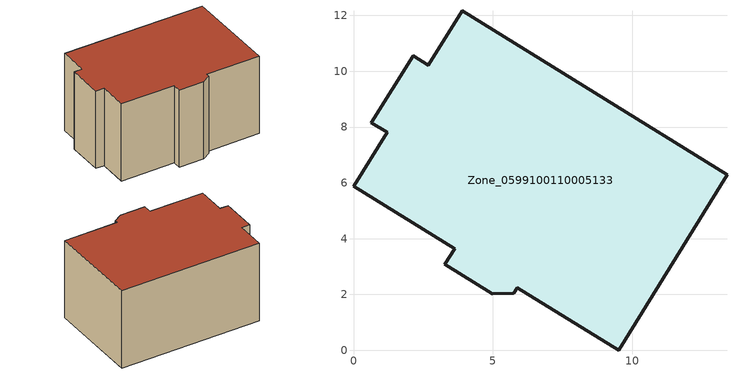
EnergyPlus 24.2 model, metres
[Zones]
Zone_0599100110005133
 floor ground (C_G): 3.28,3.08 3.63,3.64 0,5.89 1.2,7.82 0.64,8.16 2.14,10.56 2.69,10.22 3.9,12.17 13.39,6.28 9.5,0 5.87,2.25 5.74,2.03 4.98,2.03 z6.67
 wall outside (C_F): 3.63,3.64 3.28,3.08 4.98,2.03 5.74,2.03 5.87,2.25 9.5,0 13.39,6.28 3.9,12.17 2.69,10.22 2.14,10.56 0.64,8.16 1.2,7.82 0,5.89 3.63,3.64 z6.67:13.04
 roof outside (C_R): 4.98,2.03 5.74,2.03 5.87,2.25 9.5,0 13.39,6.28 3.9,12.17 2.69,10.22 2.14,10.56 0.64,8.16 1.2,7.82 0,5.89 3.63,3.64 3.28,3.08 z13.04
[BUILDING]
Pand.0599100110005133: North Axis=0; Terrain=City; Loads Convergence Tolerance Value=0.04; Temperature Convergence Tolerance Value=0.4; Solar Distribution=FullExterior; Maximum Number of Warmup Days=25; Minimum Number of Warmup Days=1
[Site:Location]
Rotterdam.The.Hague.AP_ZH_NLD Design_Conditions: Latitude=51.96; Longitude=4.45; Time Zone=1; Elevation=-4.5
[SITE:GROUNDTEMPERATURE:BUILDINGSURFACE]
18, 18, 18, 18, 18, 18, 18, 18, 18, 18, 18, 18
[MATERIAL] Thermal Absorptance=0.9; Solar Absorptance=0.7; Visible Absorptance=0.7
Name | Roughness | Thickness | Conductivity | Density | Specific Heat
G.D.2015-2018 | MediumSmooth | 0.15 | 0.0428571 | 540 | 1210
F.D.2015-2018 | Rough | 0.3 | 0.0666667 | 1920 | 840
R.D.2015-2018 | MediumRough | 0.2 | 0.0333333 | 1500 | 1000
[CONSTRUCTION]
C_G: G.D.2015-2018
C_F: F.D.2015-2018
C_R: R.D.2015-2018
[ZONE]
Zone_0599100110005133: Type=1; Multiplier=1; Ceiling Height=Autocalculate; Volume=Autocalculate; Floor Area=autocalculate; Part of Total Floor Area=Yes
[ZONEINFILTRATION:DESIGNFLOWRATE]
Infil_Zone_0599100110005133: Zone or ZoneList or Space or SpaceList=Zone_0599100110005133; Schedule=AlwaysOn; Design Flow Rate Calculation Method=Flow/Area; Flow Rate per Floor Area=0.0021; Constant Term Coefficient=1; Temperature Term Coefficient=0; Velocity Term Coefficient=0; Velocity Squared Term Coefficient=0
[HVACTEMPLATE:ZONE:IDEALLOADSAIRSYSTEM]
Zone_0599100110005133: Maximum Heating Supply Air Temperature=50; Minimum Cooling Supply Air Temperature=13; Maximum Heating Supply Air Humidity Ratio=0.0156; Minimum Cooling Supply Air Humidity Ratio=0.0077; Heating Limit=NoLimit; Cooling Limit=NoLimit; Dehumidification Control Type=ConstantSensibleHeatRatio; Cooling Sensible Heat Ratio=0.7; Dehumidification Setpoint=60; Humidification Control Type=None; Humidification Setpoint=30; Outdoor Air Method=None; Outdoor Air Flow Rate per Person=0.00944; Outdoor Air Flow Rate per Zone Floor Area=0; Outdoor Air Flow Rate per Zone=0; Demand Controlled Ventilation Type=None; Outdoor Air Economizer Type=NoEconomizer; Heat Recovery Type=None; Sensible Heat Recovery Effectiveness=0.7; Latent Heat Recovery Effectiveness=0.65
[ZONECONTROL:THERMOSTAT]
ThermostatControl_Zone_0599100110005133: Zone or ZoneList=Zone_0599100110005133; Control Type Schedule=DualSetpointControlType; Control 1=Thermostat_Zone_0599100110005133; Temperature Difference Between Cutout And Setpoint=0
[THERMOSTATSETPOINT:DUALSETPOINT]
Thermostat_Zone_0599100110005133: Heating Setpoint Temperature Schedule=HeatingSetpoint_Zone_0599100110005133; Cooling Setpoint Temperature Schedule=CoolingSetpoint_Zone_0599100110005133
[SCHEDULE:COMPACT]
HeatingSetpoint_Zone_0599100110005133: Through: 12/31, For: AllDays, Until: 24:00, 21
CoolingSetpoint_Zone_0599100110005133: Through: 12/31, For: AllDays, Until: 24:00, 24
DualSetpointControlType: Through: 12/31, For: AllDays, Until: 24:00, 4
AlwaysOn: Through: 12/31, For: AllDays, Until: 24:00, 1
